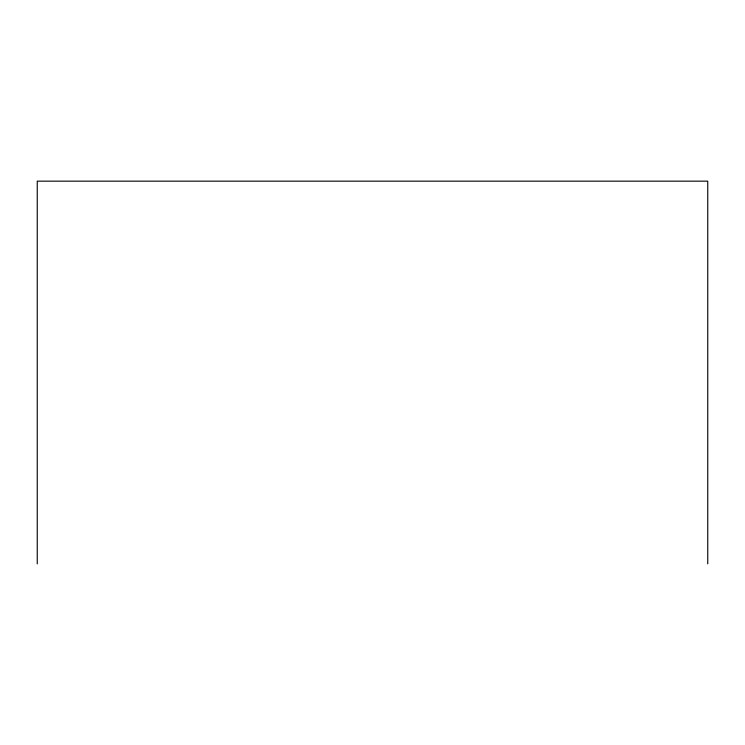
<?xml version="1.0" encoding="UTF-8"?>
<svg xmlns="http://www.w3.org/2000/svg" width="745" height="745" viewBox="0 0 745 745"><rect width="100%" height="100%" fill="white"/><g stroke="black" fill="none" stroke-linecap="round" stroke-linejoin="round"><path stroke-width="1.12" d="M707.75 563.844L707.75 181.156L37.25 181.156L37.25 563.844"/></g></svg>
